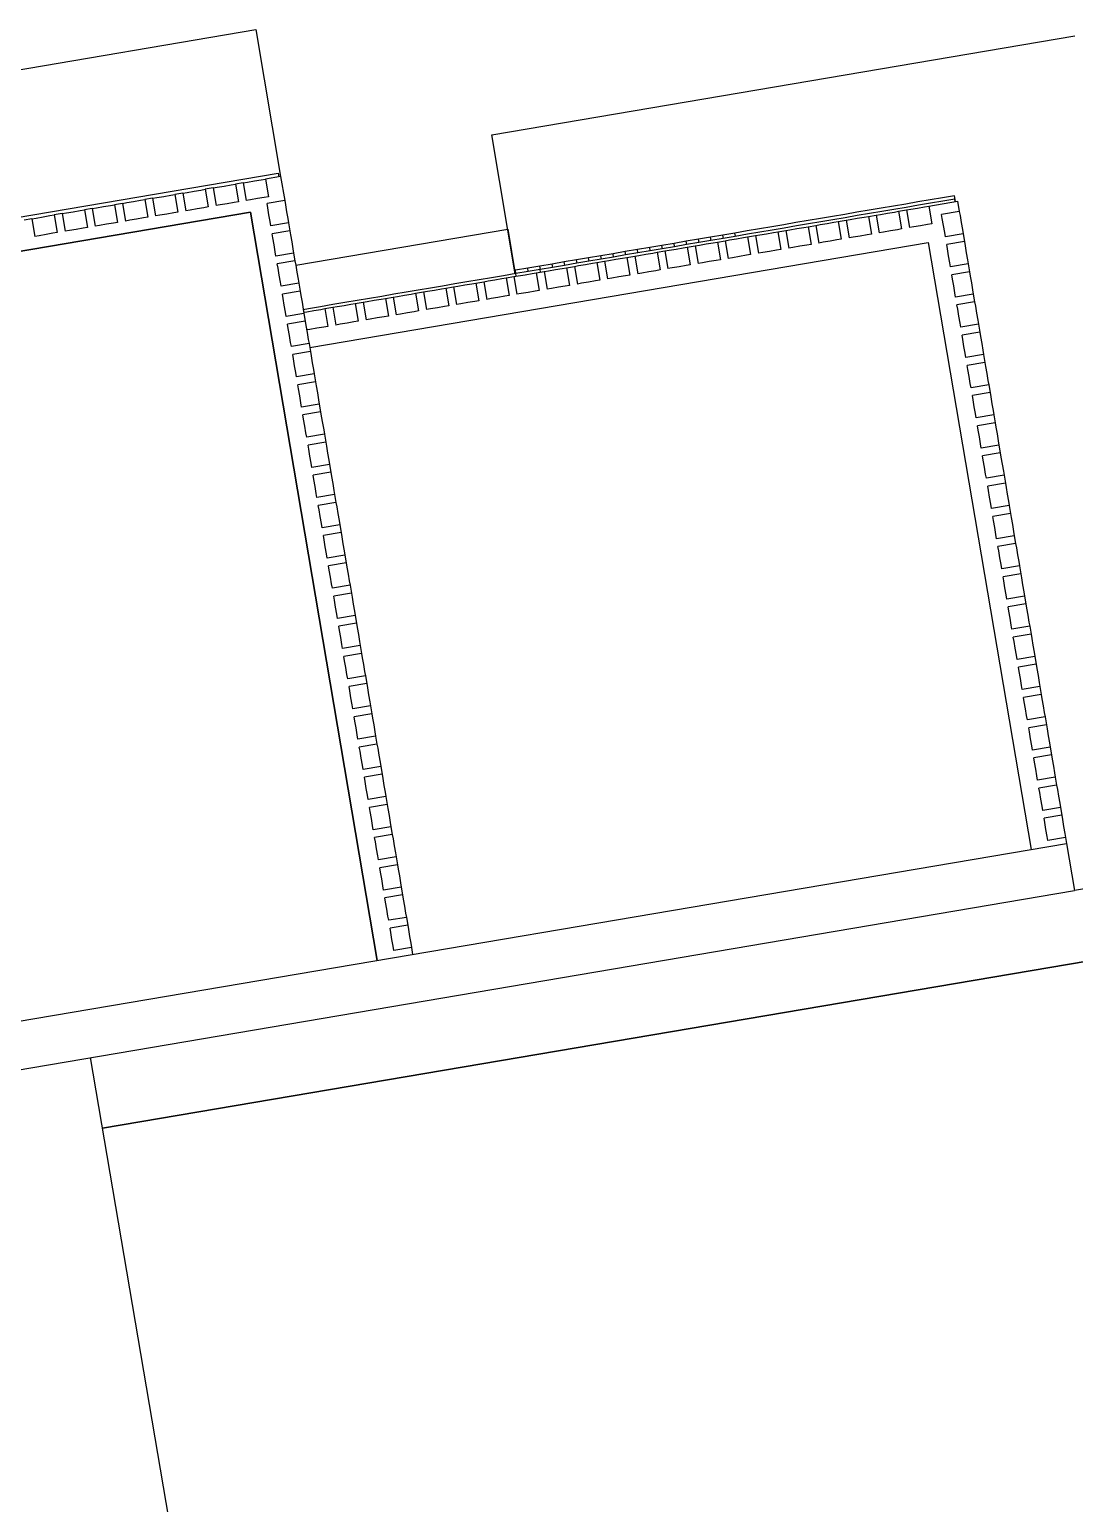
# Model space of a CAD drawing. Header units: inches. Extents: x -6210 to 141093, y -2740 to 21225.
# Drawn here: x 99693.4 to 99955.8, y 8524.1 to 8894.1 of the extents above; entities that cross this region are included whole.
import ezdxf

# ---------------------------------------------------------------- set-up
doc = ezdxf.new("R2010")
doc.units = ezdxf.units.IN
doc.header["$LTSCALE"] = 100
doc.header["$MEASUREMENT"] = 0
doc.layers.add('car area', color=53, linetype='Continuous')

msp = doc.modelspace()

# ---------------------------------------------------------------- linework, layer by layer
at = {"layer": 'car area'}
for p, q in [((99664.43192, 8879.58041), (99750.20565, 8894.13604)), ((99750.20565, 8894.13604), (99756.46836, 8857.23101)), ((99809.46754, 8867.67799), (99955.87443, 8892.52295)), ((99815.38035, 8832.83485), (99809.46754, 8867.67799)), ((99590.73774, 8830.05468), (99755.86426, 8858.07632)), ((99755.86426, 8858.07632), (99756.0206, 8857.15503)), ((99739.49231, 8854.35021), (99737.5205, 8854.0156)), ((99739.49231, 8854.35021), (99740.55838, 8854.53112)), ((99739.49231, 8854.35021), (99740.24519, 8849.91364)), ((99740.55838, 8854.53112), (99742.29598, 8854.82598)), ((99742.29598, 8854.82598), (99744.03358, 8855.12085)), ((99744.03358, 8855.12085), (99745.09964, 8855.30176)), ((99747.07145, 8855.63637), (99745.09964, 8855.30176)), ((99745.09964, 8855.30176), (99745.85252, 8850.86519)), ((99747.07145, 8855.63637), (99748.13752, 8855.81728)), ((99747.07145, 8855.63637), (99747.82433, 8851.1998)), ((99748.13752, 8855.81728), (99749.87512, 8856.11215)), ((99749.87512, 8856.11215), (99751.61272, 8856.40702)), ((99751.61272, 8856.40702), (99752.67879, 8856.58793)), ((99756.46836, 8857.23101), (99752.67879, 8856.58793)), ((99752.67879, 8856.58793), (99753.43167, 8852.15135)), ((99756.46836, 8857.23101), (99757.49175, 8851.20035)), ((99716.75487, 8850.49171), (99717.82094, 8850.67262)), ((99717.82094, 8850.67262), (99719.55854, 8850.96749)), ((99719.55854, 8850.96749), (99721.29614, 8851.26235)), ((99721.29614, 8851.26235), (99722.36221, 8851.44326)), ((99724.33402, 8851.77788), (99722.36221, 8851.44326)), ((99722.36221, 8851.44326), (99723.11509, 8847.00669)), ((99724.33402, 8851.77788), (99725.40009, 8851.95879)), ((99724.33402, 8851.77788), (99725.0869, 8847.3413)), ((99725.40009, 8851.95879), (99727.13769, 8852.25365)), ((99727.13769, 8852.25365), (99728.87529, 8852.54852)), ((99728.87529, 8852.54852), (99729.94135, 8852.72943)), ((99731.91316, 8853.06404), (99729.94135, 8852.72943)), ((99729.94135, 8852.72943), (99730.69423, 8848.29286)), ((99731.91316, 8853.06404), (99732.97923, 8853.24495)), ((99731.91316, 8853.06404), (99732.66604, 8848.62747)), ((99732.97923, 8853.24495), (99734.71683, 8853.53982)), ((99734.71683, 8853.53982), (99736.45443, 8853.83469)), ((99736.45443, 8853.83469), (99737.5205, 8854.0156)), ((99737.5205, 8854.0156), (99738.27338, 8849.57902)), ((99744.78645, 8850.68428), (99743.04885, 8850.38941)), ((99745.85252, 8850.86519), (99744.78645, 8850.68428)), ((99748.8904, 8851.38071), (99747.82433, 8851.1998)), ((99750.628, 8851.67558), (99748.8904, 8851.38071)), ((99752.3656, 8851.97045), (99750.628, 8851.67558)), ((99753.43167, 8852.15135), (99752.3656, 8851.97045)), ((99757.49175, 8851.20035), (99753.05518, 8850.44748)), ((99757.49175, 8851.20035), (99757.67266, 8850.13429)), ((99916.46364, 8850.84364), (99913.37689, 8850.31982)), ((99919.50143, 8851.35914), (99916.46364, 8850.84364)), ((99919.60504, 8850.52158), (99916.56724, 8850.00607)), ((99919.17887, 8849.78111), (99926.40487, 8851.00735)), ((99922.58818, 8851.88296), (99919.50143, 8851.35914)), ((99922.69178, 8851.04539), (99919.60504, 8850.52158)), ((99925.62597, 8852.39847), (99922.58818, 8851.88296)), ((99925.72958, 8851.5609), (99922.69178, 8851.04539)), ((99925.87724, 8850.91781), (99925.62597, 8852.39847)), ((99925.83979, 8850.91146), (99925.72958, 8851.5609)), ((99926.40487, 8851.00735), (99926.83519, 8848.47155)), ((99592.10239, 8821.66289), (99748.86128, 8848.26456)), ((99748.86128, 8848.26456), (99596.04601, 8822.33211)), ((99694.01744, 8846.63321), (99695.08351, 8846.81412)), ((99695.08351, 8846.81412), (99696.82111, 8847.10899)), ((99696.82111, 8847.10899), (99698.55871, 8847.40386)), ((99698.55871, 8847.40386), (99699.62478, 8847.58477)), ((99701.59659, 8847.91938), (99699.62478, 8847.58477)), ((99699.62478, 8847.58477), (99700.37765, 8843.14819)), ((99701.59659, 8847.91938), (99702.66265, 8848.10029)), ((99701.59659, 8847.91938), (99702.34946, 8843.48281)), ((99702.66265, 8848.10029), (99704.40025, 8848.39516)), ((99704.40025, 8848.39516), (99706.13785, 8848.69002)), ((99706.13785, 8848.69002), (99707.20392, 8848.87093)), ((99709.17573, 8849.20554), (99707.20392, 8848.87093)), ((99707.20392, 8848.87093), (99707.9568, 8844.43436)), ((99709.17573, 8849.20554), (99710.2418, 8849.38645)), ((99709.17573, 8849.20554), (99709.92861, 8844.76897)), ((99710.2418, 8849.38645), (99711.9794, 8849.68132)), ((99711.9794, 8849.68132), (99713.717, 8849.97619)), ((99713.717, 8849.97619), (99714.78306, 8850.1571)), ((99716.75487, 8850.49171), (99714.78306, 8850.1571)), ((99714.78306, 8850.1571), (99715.53594, 8845.72053)), ((99716.75487, 8850.49171), (99717.50775, 8846.05514)), ((99722.04902, 8846.82578), (99720.31142, 8846.53091)), ((99723.11509, 8847.00669), (99722.04902, 8846.82578)), ((99726.15296, 8847.52221), (99725.0869, 8847.3413)), ((99727.89056, 8847.81708), (99726.15296, 8847.52221)), ((99729.62816, 8848.11195), (99727.89056, 8847.81708)), ((99730.69423, 8848.29286), (99729.62816, 8848.11195)), ((99733.73211, 8848.80838), (99732.66604, 8848.62747)), ((99735.46971, 8849.10325), (99733.73211, 8848.80838)), ((99737.20731, 8849.39811), (99735.46971, 8849.10325)), ((99738.27338, 8849.57902), (99737.20731, 8849.39811)), ((99741.31125, 8850.09454), (99740.24519, 8849.91364)), ((99743.04885, 8850.38941), (99741.31125, 8850.09454)), ((99780.7331, 8660.44966), (99748.86128, 8848.26456)), ((99748.86128, 8848.26456), (99780.7331, 8660.44966)), ((99753.23609, 8849.38141), (99753.05518, 8850.44748)), ((99753.53096, 8847.64381), (99753.23609, 8849.38141)), ((99753.82582, 8845.90621), (99753.53096, 8847.64381)), ((99757.67266, 8850.13429), (99757.96753, 8848.39669)), ((99757.96753, 8848.39669), (99758.2624, 8846.65909)), ((99895.00327, 8847.20185), (99891.96547, 8846.68635)), ((99898.09001, 8847.72567), (99895.00327, 8847.20185)), ((99898.19362, 8846.8881), (99895.10688, 8846.36429)), ((99901.12781, 8848.24118), (99898.09001, 8847.72567)), ((99901.23142, 8847.40361), (99898.19362, 8846.8881)), ((99904.21455, 8848.76499), (99901.12781, 8848.24118)), ((99901.21692, 8846.733), (99902.95452, 8847.02787)), ((99904.31816, 8847.92742), (99901.23142, 8847.40361)), ((99902.95452, 8847.02787), (99904.02058, 8847.20878)), ((99904.02058, 8847.20878), (99905.99239, 8847.54339)), ((99904.02058, 8847.20878), (99904.77346, 8842.77221)), ((99907.25235, 8849.2805), (99904.21455, 8848.76499)), ((99907.35596, 8848.44293), (99904.31816, 8847.92742)), ((99905.99239, 8847.54339), (99907.05846, 8847.7243)), ((99905.99239, 8847.54339), (99906.74527, 8843.10682)), ((99907.05846, 8847.7243), (99908.79606, 8848.01917)), ((99910.33909, 8849.80431), (99907.25235, 8849.2805)), ((99910.4427, 8848.96675), (99907.35596, 8848.44293)), ((99908.79606, 8848.01917), (99910.53366, 8848.31404)), ((99913.37689, 8850.31982), (99910.33909, 8849.80431)), ((99913.4805, 8849.48225), (99910.4427, 8848.96675)), ((99910.53366, 8848.31404), (99911.59973, 8848.49495)), ((99911.59973, 8848.49495), (99913.57154, 8848.82956)), ((99911.59973, 8848.49495), (99912.3526, 8844.05837)), ((99916.56724, 8850.00607), (99913.4805, 8849.48225)), ((99913.57154, 8848.82956), (99914.6376, 8849.01047)), ((99913.57154, 8848.82956), (99914.32441, 8844.39299)), ((99914.6376, 8849.01047), (99916.3752, 8849.30533)), ((99916.3752, 8849.30533), (99918.1128, 8849.6002)), ((99918.1128, 8849.6002), (99919.17887, 8849.78111)), ((99919.17887, 8849.78111), (99919.93175, 8845.34454)), ((99926.83519, 8848.47155), (99922.39862, 8847.71867)), ((99922.57953, 8846.6526), (99922.39862, 8847.71867)), ((99926.83519, 8848.47155), (99927.0161, 8847.40548)), ((99927.0161, 8847.40548), (99927.31097, 8845.66788)), ((99694.01744, 8846.63321), (99692.04563, 8846.2986)), ((99694.01744, 8846.63321), (99694.77032, 8842.19664)), ((99700.37765, 8843.14819), (99699.31159, 8842.96728)), ((99703.41553, 8843.66372), (99702.34946, 8843.48281)), ((99705.15313, 8843.95858), (99703.41553, 8843.66372)), ((99706.89073, 8844.25345), (99705.15313, 8843.95858)), ((99707.9568, 8844.43436), (99706.89073, 8844.25345)), ((99710.99468, 8844.94988), (99709.92861, 8844.76897)), ((99712.73228, 8845.24475), (99710.99468, 8844.94988)), ((99714.46988, 8845.53962), (99712.73228, 8845.24475)), ((99715.53594, 8845.72053), (99714.46988, 8845.53962)), ((99718.57382, 8846.23605), (99717.50775, 8846.05514)), ((99720.31142, 8846.53091), (99718.57382, 8846.23605)), ((99754.00673, 8844.84014), (99753.82582, 8845.90621)), ((99758.44331, 8845.59302), (99754.00673, 8844.84014)), ((99758.77792, 8843.62121), (99754.34135, 8842.86833)), ((99758.2624, 8846.65909), (99758.44331, 8845.59302)), ((99758.44331, 8845.59302), (99758.77792, 8843.62121)), ((99758.77792, 8843.62121), (99758.95883, 8842.55514)), ((99760.24402, 8834.98174), (99813.48289, 8844.01627)), ((99813.48289, 8844.01627), (99815.38035, 8832.83485)), ((99873.61316, 8843.572), (99870.52642, 8843.04818)), ((99876.65096, 8844.0875), (99873.61316, 8843.572)), ((99876.73325, 8843.24632), (99873.69546, 8842.73081)), ((99879.7377, 8844.61132), (99876.65096, 8844.0875)), ((99879.82, 8843.77013), (99876.73325, 8843.24632)), ((99878.47948, 8842.87451), (99880.21708, 8843.16937)), ((99882.75419, 8845.12321), (99879.7377, 8844.61132)), ((99882.85779, 8844.28564), (99879.82, 8843.77013)), ((99880.21708, 8843.16937), (99881.28315, 8843.35028)), ((99881.28315, 8843.35028), (99883.25496, 8843.6849)), ((99881.28315, 8843.35028), (99882.03603, 8838.91371)), ((99885.84093, 8845.64702), (99882.75419, 8845.12321)), ((99885.94454, 8844.80946), (99882.85779, 8844.28564)), ((99883.25496, 8843.6849), (99884.32103, 8843.8658)), ((99883.25496, 8843.6849), (99884.00784, 8839.24832)), ((99884.32103, 8843.8658), (99886.05863, 8844.16067)), ((99888.87873, 8846.16253), (99885.84093, 8845.64702)), ((99888.98234, 8845.32496), (99885.94454, 8844.80946)), ((99886.05863, 8844.16067), (99887.79623, 8844.45554)), ((99887.79623, 8844.45554), (99888.86229, 8844.63645)), ((99888.86229, 8844.63645), (99890.8341, 8844.97106)), ((99888.86229, 8844.63645), (99889.61517, 8840.19988)), ((99891.96547, 8846.68635), (99888.87873, 8846.16253)), ((99892.06908, 8845.84878), (99888.98234, 8845.32496)), ((99890.8341, 8844.97106), (99891.90017, 8845.15197)), ((99890.8341, 8844.97106), (99891.58698, 8840.53449)), ((99891.90017, 8845.15197), (99893.63777, 8845.44684)), ((99895.10688, 8846.36429), (99892.06908, 8845.84878)), ((99893.63777, 8845.44684), (99895.37537, 8845.7417)), ((99895.37537, 8845.7417), (99896.44144, 8845.92261)), ((99896.44144, 8845.92261), (99898.41325, 8846.25723)), ((99896.44144, 8845.92261), (99897.19432, 8841.48604)), ((99898.41325, 8846.25723), (99899.47932, 8846.43814)), ((99898.41325, 8846.25723), (99899.16613, 8841.82065)), ((99899.47932, 8846.43814), (99901.21692, 8846.733)), ((99907.81134, 8843.28773), (99906.74527, 8843.10682)), ((99909.54894, 8843.5826), (99907.81134, 8843.28773)), ((99911.28654, 8843.87746), (99909.54894, 8843.5826)), ((99912.3526, 8844.05837), (99911.28654, 8843.87746)), ((99915.39048, 8844.5739), (99914.32441, 8844.39299)), ((99917.12808, 8844.86876), (99915.39048, 8844.5739)), ((99918.86568, 8845.16363), (99917.12808, 8844.86876)), ((99919.93175, 8845.34454), (99918.86568, 8845.16363)), ((99922.8744, 8844.915), (99922.57953, 8846.6526)), ((99923.16927, 8843.1774), (99922.8744, 8844.915)), ((99923.35018, 8842.11134), (99923.16927, 8843.1774)), ((99927.31097, 8845.66788), (99927.60584, 8843.93028)), ((99927.60584, 8843.93028), (99927.78675, 8842.86421)), ((99695.83639, 8842.37755), (99694.77032, 8842.19664)), ((99697.57399, 8842.67242), (99695.83639, 8842.37755)), ((99699.31159, 8842.96728), (99697.57399, 8842.67242)), ((99754.52226, 8841.80226), (99754.34135, 8842.86833)), ((99754.81712, 8840.06466), (99754.52226, 8841.80226)), ((99755.11199, 8838.32706), (99754.81712, 8840.06466)), ((99758.95883, 8842.55514), (99759.2537, 8840.81754)), ((99759.2537, 8840.81754), (99759.54856, 8839.07994)), ((99763.75117, 8814.31473), (99919.01697, 8840.66303)), ((99849.115, 8839.41471), (99846.02825, 8838.89089)), ((99852.15279, 8839.93021), (99849.115, 8839.41471)), ((99849.25605, 8838.58349), (99849.115, 8839.41471)), ((99855.23954, 8840.45403), (99852.15279, 8839.93021)), ((99852.29385, 8839.099), (99852.15279, 8839.93021)), ((99852.29385, 8839.099), (99852.15279, 8839.93021)), ((99855.32183, 8839.61284), (99852.23509, 8839.08903)), ((99858.27733, 8840.96954), (99855.23954, 8840.45403)), ((99855.38059, 8839.62282), (99855.23954, 8840.45403)), ((99858.35963, 8840.12835), (99855.32183, 8839.61284)), ((99857.47965, 8839.31088), (99858.54571, 8839.49179)), ((99861.36408, 8841.49335), (99858.27733, 8840.96954)), ((99858.41839, 8840.13832), (99858.27733, 8840.96954)), ((99858.41839, 8840.13832), (99858.27733, 8840.96954)), ((99861.44637, 8840.65217), (99858.35963, 8840.12835)), ((99858.54571, 8839.49179), (99860.51752, 8839.8264)), ((99858.54571, 8839.49179), (99859.29859, 8835.05521)), ((99860.51752, 8839.8264), (99861.58359, 8840.00731)), ((99860.51752, 8839.8264), (99861.2704, 8835.38983)), ((99864.40187, 8842.00886), (99861.36408, 8841.49335)), ((99861.50513, 8840.66214), (99861.36408, 8841.49335)), ((99864.48417, 8841.16767), (99861.44637, 8840.65217)), ((99861.58359, 8840.00731), (99863.32119, 8840.30217)), ((99863.32119, 8840.30217), (99865.05879, 8840.59704)), ((99867.48862, 8842.53267), (99864.40187, 8842.00886)), ((99864.54293, 8841.17765), (99864.40187, 8842.00886)), ((99864.54293, 8841.17765), (99864.40187, 8842.00886)), ((99867.57092, 8841.69149), (99864.48417, 8841.16767)), ((99865.05879, 8840.59704), (99866.12486, 8840.77795)), ((99866.12486, 8840.77795), (99868.09667, 8841.11256)), ((99866.12486, 8840.77795), (99866.87774, 8836.34138)), ((99870.52642, 8843.04818), (99867.48862, 8842.53267)), ((99867.62967, 8841.70146), (99867.48862, 8842.53267)), ((99870.60871, 8842.207), (99867.57092, 8841.69149)), ((99868.09667, 8841.11256), (99869.16274, 8841.29347)), ((99868.09667, 8841.11256), (99868.84955, 8836.67599)), ((99869.16274, 8841.29347), (99870.90034, 8841.58834)), ((99870.66747, 8842.21697), (99870.52642, 8843.04818)), ((99870.66747, 8842.21697), (99870.52642, 8843.04818)), ((99873.69546, 8842.73081), (99870.60871, 8842.207)), ((99870.90034, 8841.58834), (99872.63794, 8841.88321)), ((99872.63794, 8841.88321), (99873.704, 8842.06412)), ((99873.704, 8842.06412), (99875.67581, 8842.39873)), ((99873.704, 8842.06412), (99874.45688, 8837.62754)), ((99875.67581, 8842.39873), (99876.74188, 8842.57964)), ((99875.67581, 8842.39873), (99876.42869, 8837.96216)), ((99876.74188, 8842.57964), (99878.47948, 8842.87451)), ((99885.0739, 8839.42923), (99884.00784, 8839.24832)), ((99886.8115, 8839.7241), (99885.0739, 8839.42923)), ((99888.5491, 8840.01897), (99886.8115, 8839.7241)), ((99889.61517, 8840.19988), (99888.5491, 8840.01897)), ((99892.65305, 8840.7154), (99891.58698, 8840.53449)), ((99894.39065, 8841.01027), (99892.65305, 8840.7154)), ((99896.12825, 8841.30513), (99894.39065, 8841.01027)), ((99897.19432, 8841.48604), (99896.12825, 8841.30513)), ((99900.23219, 8842.00156), (99899.16613, 8841.82065)), ((99901.96979, 8842.29643), (99900.23219, 8842.00156)), ((99903.70739, 8842.5913), (99901.96979, 8842.29643)), ((99904.77346, 8842.77221), (99903.70739, 8842.5913)), ((99919.01697, 8840.66303), (99944.87204, 8688.30371)), ((99927.78675, 8842.86421), (99923.35018, 8842.11134)), ((99928.12136, 8840.8924), (99923.68479, 8840.13953)), ((99923.8657, 8839.07346), (99923.68479, 8840.13953)), ((99927.78675, 8842.86421), (99928.12136, 8840.8924)), ((99928.12136, 8840.8924), (99928.30227, 8839.82634)), ((99928.30227, 8839.82634), (99928.59714, 8838.08874)), ((99755.2929, 8837.261), (99755.11199, 8838.32706)), ((99759.72947, 8838.01387), (99755.2929, 8837.261)), ((99760.06408, 8836.04206), (99755.62751, 8835.28919)), ((99759.54856, 8839.07994), (99759.72947, 8838.01387)), ((99759.72947, 8838.01387), (99760.06408, 8836.04206)), ((99760.06408, 8836.04206), (99760.24499, 8834.976)), ((99827.65463, 8835.77292), (99824.61683, 8835.25742)), ((99830.74137, 8836.29674), (99827.65463, 8835.77292)), ((99827.79568, 8834.94171), (99827.65463, 8835.77292)), ((99827.79568, 8834.94171), (99827.65463, 8835.77292)), ((99833.77917, 8836.81225), (99830.74137, 8836.29674)), ((99830.88243, 8835.46553), (99830.74137, 8836.29674)), ((99833.86147, 8835.97106), (99830.82367, 8835.45555)), ((99836.86591, 8837.33606), (99833.77917, 8836.81225)), ((99833.92023, 8835.98103), (99833.77917, 8836.81225)), ((99833.92023, 8835.98103), (99833.77917, 8836.81225)), ((99836.94821, 8836.49488), (99833.86147, 8835.97106)), ((99835.80828, 8835.63329), (99837.78009, 8835.9679)), ((99839.90371, 8837.85157), (99836.86591, 8837.33606)), ((99837.00697, 8836.50485), (99836.86591, 8837.33606)), ((99839.98601, 8837.01039), (99836.94821, 8836.49488)), ((99837.78009, 8835.9679), (99838.84616, 8836.14881)), ((99837.78009, 8835.9679), (99838.53297, 8831.53133)), ((99838.84616, 8836.14881), (99840.58376, 8836.44368)), ((99842.99046, 8838.37538), (99839.90371, 8837.85157)), ((99840.04477, 8837.02036), (99839.90371, 8837.85157)), ((99840.04477, 8837.02036), (99839.90371, 8837.85157)), ((99843.07275, 8837.5342), (99839.98601, 8837.01039)), ((99840.58376, 8836.44368), (99842.32136, 8836.73854)), ((99842.32136, 8836.73854), (99843.38743, 8836.91945)), ((99846.02825, 8838.89089), (99842.99046, 8838.37538)), ((99843.13151, 8837.54417), (99842.99046, 8838.37538)), ((99846.11055, 8838.04971), (99843.07275, 8837.5342)), ((99843.38743, 8836.91945), (99845.35924, 8837.25407)), ((99843.38743, 8836.91945), (99844.1403, 8832.48288)), ((99845.35924, 8837.25407), (99846.4253, 8837.43498)), ((99845.35924, 8837.25407), (99846.11211, 8832.81749)), ((99846.16931, 8838.05968), (99846.02825, 8838.89089)), ((99846.16931, 8838.05968), (99846.02825, 8838.89089)), ((99849.19729, 8838.57352), (99846.11055, 8838.04971)), ((99846.4253, 8837.43498), (99848.1629, 8837.72984)), ((99848.1629, 8837.72984), (99849.9005, 8838.02471)), ((99852.23509, 8839.08903), (99849.19729, 8838.57352)), ((99849.9005, 8838.02471), (99850.96657, 8838.20562)), ((99850.96657, 8838.20562), (99852.93838, 8838.54023)), ((99850.96657, 8838.20562), (99851.71945, 8833.76905)), ((99852.93838, 8838.54023), (99854.00445, 8838.72114)), ((99852.93838, 8838.54023), (99853.69126, 8834.10366)), ((99854.00445, 8838.72114), (99855.74205, 8839.01601)), ((99855.74205, 8839.01601), (99857.47965, 8839.31088)), ((99864.07407, 8835.8656), (99862.33647, 8835.57073)), ((99865.81167, 8836.16047), (99864.07407, 8835.8656)), ((99866.87774, 8836.34138), (99865.81167, 8836.16047)), ((99869.91561, 8836.8569), (99868.84955, 8836.67599)), ((99871.65321, 8837.15177), (99869.91561, 8836.8569)), ((99873.39081, 8837.44664), (99871.65321, 8837.15177)), ((99874.45688, 8837.62754), (99873.39081, 8837.44664)), ((99877.49476, 8838.14307), (99876.42869, 8837.96216)), ((99879.23236, 8838.43793), (99877.49476, 8838.14307)), ((99880.96996, 8838.7328), (99879.23236, 8838.43793)), ((99882.03603, 8838.91371), (99880.96996, 8838.7328)), ((99924.16056, 8837.33586), (99923.8657, 8839.07346)), ((99924.45543, 8835.59826), (99924.16056, 8837.33586)), ((99928.59714, 8838.08874), (99928.892, 8836.35114)), ((99928.892, 8836.35114), (99929.07291, 8835.28507)), ((99755.80842, 8834.22312), (99755.62751, 8835.28919)), ((99756.10329, 8832.48552), (99755.80842, 8834.22312)), ((99756.39816, 8830.74792), (99756.10329, 8832.48552)), ((99760.24499, 8834.976), (99760.53986, 8833.2384)), ((99760.53986, 8833.2384), (99760.83473, 8831.5008)), ((99812.45005, 8832.33759), (99809.3633, 8831.81377)), ((99815.48784, 8832.8531), (99812.45005, 8832.33759)), ((99813.07085, 8831.77479), (99815.04266, 8832.1094)), ((99815.04266, 8832.1094), (99816.10872, 8832.29031)), ((99815.04266, 8832.1094), (99815.79553, 8827.67283)), ((99818.49229, 8834.21809), (99815.40555, 8833.69428)), ((99815.5466, 8832.86307), (99815.40555, 8833.69428)), ((99818.57459, 8833.37691), (99815.48784, 8832.8531)), ((99815.59805, 8832.20365), (99815.48784, 8832.8531)), ((99816.10872, 8832.29031), (99817.84632, 8832.58518)), ((99817.84632, 8832.58518), (99819.58392, 8832.88005)), ((99821.53009, 8834.7336), (99818.49229, 8834.21809)), ((99818.63335, 8833.38688), (99818.49229, 8834.21809)), ((99821.61239, 8833.89242), (99818.57459, 8833.37691)), ((99819.58392, 8832.88005), (99820.64999, 8833.06096)), ((99820.64999, 8833.06096), (99822.6218, 8833.39557)), ((99820.64999, 8833.06096), (99821.40287, 8828.62438)), ((99824.61683, 8835.25742), (99821.53009, 8834.7336)), ((99821.67114, 8833.90239), (99821.53009, 8834.7336)), ((99821.67114, 8833.90239), (99821.53009, 8834.7336)), ((99824.69913, 8834.41623), (99821.61239, 8833.89242)), ((99821.72259, 8833.24298), (99821.61239, 8833.89242)), ((99822.6218, 8833.39557), (99823.68787, 8833.57648)), ((99822.6218, 8833.39557), (99823.37468, 8828.959)), ((99823.68787, 8833.57648), (99825.42547, 8833.87135)), ((99824.75789, 8834.4262), (99824.61683, 8835.25742)), ((99827.73693, 8834.93174), (99824.69913, 8834.41623)), ((99825.42547, 8833.87135), (99827.16307, 8834.16621)), ((99827.16307, 8834.16621), (99828.22914, 8834.34712)), ((99830.82367, 8835.45555), (99827.73693, 8834.93174)), ((99828.22914, 8834.34712), (99830.20095, 8834.68173)), ((99828.22914, 8834.34712), (99828.98201, 8829.91055)), ((99830.20095, 8834.68173), (99831.26701, 8834.86264)), ((99830.20095, 8834.68173), (99830.95382, 8830.24516)), ((99831.26701, 8834.86264), (99833.00461, 8835.15751)), ((99833.00461, 8835.15751), (99834.74221, 8835.45238)), ((99834.74221, 8835.45238), (99835.80828, 8835.63329)), ((99835.80828, 8835.63329), (99836.56116, 8831.19672)), ((99841.33664, 8832.0071), (99839.59904, 8831.71224)), ((99843.07424, 8832.30197), (99841.33664, 8832.0071)), ((99844.1403, 8832.48288), (99843.07424, 8832.30197)), ((99847.17818, 8832.9984), (99846.11211, 8832.81749)), ((99848.91578, 8833.29327), (99847.17818, 8832.9984)), ((99850.65338, 8833.58814), (99848.91578, 8833.29327)), ((99851.71945, 8833.76905), (99850.65338, 8833.58814)), ((99854.75733, 8834.28457), (99853.69126, 8834.10366)), ((99856.49492, 8834.57944), (99854.75733, 8834.28457)), ((99858.23252, 8834.8743), (99856.49492, 8834.57944)), ((99859.29859, 8835.05521), (99858.23252, 8834.8743)), ((99862.33647, 8835.57073), (99861.2704, 8835.38983)), ((99924.63634, 8834.53219), (99924.45543, 8835.59826)), ((99929.07291, 8835.28507), (99924.63634, 8834.53219)), ((99929.40753, 8833.31326), (99924.97095, 8832.56038)), ((99925.15186, 8831.49431), (99924.97095, 8832.56038)), ((99929.07291, 8835.28507), (99929.40753, 8833.31326)), ((99929.40753, 8833.31326), (99929.58844, 8832.24719)), ((99929.58844, 8832.24719), (99929.8833, 8830.50959)), ((99756.57907, 8829.68185), (99756.39816, 8830.74792)), ((99761.01564, 8830.43473), (99756.57907, 8829.68185)), ((99761.35025, 8828.46292), (99756.91368, 8827.71004)), ((99760.83473, 8831.5008), (99761.01564, 8830.43473)), ((99761.01564, 8830.43473), (99761.35025, 8828.46292)), ((99761.35025, 8828.46292), (99761.53116, 8827.39685)), ((99790.98968, 8828.69581), (99787.95188, 8828.1803)), ((99794.07642, 8829.21962), (99790.98968, 8828.69581)), ((99792.30522, 8828.25091), (99793.37129, 8828.43182)), ((99793.37129, 8828.43182), (99795.10889, 8828.72668)), ((99797.11422, 8829.73513), (99794.07642, 8829.21962)), ((99795.10889, 8828.72668), (99796.84649, 8829.02155)), ((99796.84649, 8829.02155), (99797.91256, 8829.20246)), ((99800.20097, 8830.25894), (99797.11422, 8829.73513)), ((99797.91256, 8829.20246), (99799.88437, 8829.53707)), ((99797.91256, 8829.20246), (99798.66543, 8824.76589)), ((99799.88437, 8829.53707), (99800.95043, 8829.71798)), ((99799.88437, 8829.53707), (99800.63724, 8825.1005)), ((99803.23876, 8830.77445), (99800.20097, 8830.25894)), ((99800.95043, 8829.71798), (99802.68803, 8830.01285)), ((99802.68803, 8830.01285), (99804.42563, 8830.30772)), ((99806.32551, 8831.29827), (99803.23876, 8830.77445)), ((99804.42563, 8830.30772), (99805.4917, 8830.48863)), ((99805.4917, 8830.48863), (99807.46351, 8830.82324)), ((99805.4917, 8830.48863), (99806.24458, 8826.05205)), ((99809.3633, 8831.81377), (99806.32551, 8831.29827)), ((99807.46351, 8830.82324), (99808.52958, 8831.00415)), ((99807.46351, 8830.82324), (99808.21639, 8826.38667)), ((99808.52958, 8831.00415), (99810.26718, 8831.29901)), ((99810.26718, 8831.29901), (99812.00478, 8831.59388)), ((99812.00478, 8831.59388), (99813.07085, 8831.77479)), ((99813.07085, 8831.77479), (99813.82372, 8827.33822)), ((99820.3368, 8828.44347), (99818.5992, 8828.14861)), ((99821.40287, 8828.62438), (99820.3368, 8828.44347)), ((99824.44075, 8829.13991), (99823.37468, 8828.959)), ((99826.17835, 8829.43477), (99824.44075, 8829.13991)), ((99827.91595, 8829.72964), (99826.17835, 8829.43477)), ((99828.98201, 8829.91055), (99827.91595, 8829.72964)), ((99832.01989, 8830.42607), (99830.95382, 8830.24516)), ((99833.75749, 8830.72094), (99832.01989, 8830.42607)), ((99835.49509, 8831.01581), (99833.75749, 8830.72094)), ((99836.56116, 8831.19672), (99835.49509, 8831.01581)), ((99839.59904, 8831.71224), (99838.53297, 8831.53133)), ((99925.44673, 8829.75671), (99925.15186, 8831.49431)), ((99925.7416, 8828.01911), (99925.44673, 8829.75671)), ((99929.8833, 8830.50959), (99930.17817, 8828.77199)), ((99930.17817, 8828.77199), (99930.35908, 8827.70592)), ((99757.09459, 8826.64397), (99756.91368, 8827.71004)), ((99757.38945, 8824.90637), (99757.09459, 8826.64397)), ((99757.68432, 8823.16877), (99757.38945, 8824.90637)), ((99761.53116, 8827.39685), (99761.82603, 8825.65925)), ((99761.82603, 8825.65925), (99762.12089, 8823.92165)), ((99769.57826, 8825.06233), (99766.49152, 8824.53852)), ((99772.61606, 8825.57784), (99769.57826, 8825.06233)), ((99770.63386, 8824.57332), (99772.37146, 8824.86819)), ((99772.37146, 8824.86819), (99774.10906, 8825.16305)), ((99775.7028, 8826.10165), (99772.61606, 8825.57784)), ((99774.10906, 8825.16305), (99775.17512, 8825.34396)), ((99775.17512, 8825.34396), (99777.14693, 8825.67857)), ((99775.17512, 8825.34396), (99775.928, 8820.90739)), ((99778.7406, 8826.61716), (99775.7028, 8826.10165)), ((99777.14693, 8825.67857), (99778.213, 8825.85948)), ((99777.14693, 8825.67857), (99777.89981, 8821.242)), ((99778.213, 8825.85948), (99779.9506, 8826.15435)), ((99781.82734, 8827.14098), (99778.7406, 8826.61716)), ((99779.9506, 8826.15435), (99781.6882, 8826.44922)), ((99781.6882, 8826.44922), (99782.75427, 8826.63013)), ((99784.86514, 8827.65648), (99781.82734, 8827.14098)), ((99782.75427, 8826.63013), (99784.72608, 8826.96474)), ((99782.75427, 8826.63013), (99783.50715, 8822.19356)), ((99784.72608, 8826.96474), (99785.79215, 8827.14565)), ((99784.72608, 8826.96474), (99785.47896, 8822.52817)), ((99787.95188, 8828.1803), (99784.86514, 8827.65648)), ((99785.79215, 8827.14565), (99787.52975, 8827.44052)), ((99787.52975, 8827.44052), (99789.26735, 8827.73538)), ((99789.26735, 8827.73538), (99790.33341, 8827.91629)), ((99790.33341, 8827.91629), (99792.30522, 8828.25091)), ((99790.33341, 8827.91629), (99791.08629, 8823.47972)), ((99792.30522, 8828.25091), (99793.0581, 8823.81433)), ((99798.66543, 8824.76589), (99797.59937, 8824.58498)), ((99801.70331, 8825.28141), (99800.63724, 8825.1005)), ((99803.44091, 8825.57628), (99801.70331, 8825.28141)), ((99805.17851, 8825.87114), (99803.44091, 8825.57628)), ((99806.24458, 8826.05205), (99805.17851, 8825.87114)), ((99809.28246, 8826.56757), (99808.21639, 8826.38667)), ((99811.02006, 8826.86244), (99809.28246, 8826.56757)), ((99812.75766, 8827.15731), (99811.02006, 8826.86244)), ((99813.82372, 8827.33822), (99812.75766, 8827.15731)), ((99816.8616, 8827.85374), (99815.79553, 8827.67283)), ((99818.5992, 8828.14861), (99816.8616, 8827.85374)), ((99925.92251, 8826.95305), (99925.7416, 8828.01911)), ((99930.35908, 8827.70592), (99925.92251, 8826.95305)), ((99930.69369, 8825.73411), (99926.25712, 8824.98124)), ((99926.43803, 8823.91517), (99926.25712, 8824.98124)), ((99930.35908, 8827.70592), (99930.69369, 8825.73411)), ((99930.69369, 8825.73411), (99930.8746, 8824.66805)), ((99930.8746, 8824.66805), (99931.16947, 8822.93045)), ((99757.86523, 8822.10271), (99757.68432, 8823.16877)), ((99762.3018, 8822.85558), (99757.86523, 8822.10271)), ((99762.12089, 8823.92165), (99762.3018, 8822.85558)), ((99763.45372, 8824.02301), (99762.14148, 8823.80032)), ((99762.25169, 8823.15088), (99763.05471, 8823.28715)), ((99762.3018, 8822.85558), (99762.63642, 8820.88377)), ((99763.05471, 8823.28715), (99764.79231, 8823.58202)), ((99766.49152, 8824.53852), (99763.45372, 8824.02301)), ((99764.79231, 8823.58202), (99766.52991, 8823.87689)), ((99766.52991, 8823.87689), (99767.59598, 8824.0578)), ((99767.59598, 8824.0578), (99769.56779, 8824.39241)), ((99767.59598, 8824.0578), (99768.34886, 8819.62122)), ((99769.56779, 8824.39241), (99770.63386, 8824.57332)), ((99769.56779, 8824.39241), (99770.32067, 8819.95584)), ((99775.928, 8820.90739), (99774.86193, 8820.72648)), ((99778.96588, 8821.42291), (99777.89981, 8821.242)), ((99780.70348, 8821.71778), (99778.96588, 8821.42291)), ((99782.44108, 8822.01265), (99780.70348, 8821.71778)), ((99783.50715, 8822.19356), (99782.44108, 8822.01265)), ((99786.54502, 8822.70908), (99785.47896, 8822.52817)), ((99788.28262, 8823.00394), (99786.54502, 8822.70908)), ((99790.02022, 8823.29881), (99788.28262, 8823.00394)), ((99791.08629, 8823.47972), (99790.02022, 8823.29881)), ((99794.12417, 8823.99524), (99793.0581, 8823.81433)), ((99795.86177, 8824.29011), (99794.12417, 8823.99524)), ((99797.59937, 8824.58498), (99795.86177, 8824.29011)), ((99926.7329, 8822.17757), (99926.43803, 8823.91517)), ((99927.02776, 8820.43997), (99926.7329, 8822.17757)), ((99931.16947, 8822.93045), (99931.46434, 8821.19285)), ((99931.46434, 8821.19285), (99931.64525, 8820.12678)), ((99762.63642, 8820.88377), (99758.19984, 8820.1309)), ((99758.38075, 8819.06483), (99758.19984, 8820.1309)), ((99758.67562, 8817.32723), (99758.38075, 8819.06483)), ((99758.97049, 8815.58963), (99758.67562, 8817.32723)), ((99762.63642, 8820.88377), (99762.81733, 8819.81771)), ((99762.81733, 8819.81771), (99763.11219, 8818.08011)), ((99763.80759, 8818.85058), (99763.00457, 8818.71431)), ((99763.11219, 8818.08011), (99763.40706, 8816.34251)), ((99765.54519, 8819.14545), (99763.80759, 8818.85058)), ((99767.28279, 8819.44031), (99765.54519, 8819.14545)), ((99768.34886, 8819.62122), (99767.28279, 8819.44031)), ((99771.38673, 8820.13675), (99770.32067, 8819.95584)), ((99773.12433, 8820.43161), (99771.38673, 8820.13675)), ((99774.86193, 8820.72648), (99773.12433, 8820.43161)), ((99927.20867, 8819.3739), (99927.02776, 8820.43997)), ((99931.64525, 8820.12678), (99927.20867, 8819.3739)), ((99931.97986, 8818.15497), (99927.54329, 8817.40209)), ((99927.72419, 8816.33603), (99927.54329, 8817.40209)), ((99931.64525, 8820.12678), (99931.97986, 8818.15497)), ((99931.97986, 8818.15497), (99932.16077, 8817.0889)), ((99759.1514, 8814.52356), (99758.97049, 8815.58963)), ((99763.58797, 8815.27644), (99759.1514, 8814.52356)), ((99763.40706, 8816.34251), (99763.58797, 8815.27644)), ((99763.58797, 8815.27644), (99763.92258, 8813.30463)), ((99928.01906, 8814.59843), (99927.72419, 8816.33603)), ((99928.31393, 8812.86083), (99928.01906, 8814.59843)), ((99932.16077, 8817.0889), (99932.45563, 8815.3513)), ((99932.45563, 8815.3513), (99932.7505, 8813.6137)), ((99932.7505, 8813.6137), (99932.93141, 8812.54764)), ((99763.92258, 8813.30463), (99759.48601, 8812.55175)), ((99759.66692, 8811.48568), (99759.48601, 8812.55175)), ((99759.96179, 8809.74809), (99759.66692, 8811.48568)), ((99763.92258, 8813.30463), (99764.10349, 8812.23856)), ((99764.10349, 8812.23856), (99764.39836, 8810.50096)), ((99764.39836, 8810.50096), (99764.69323, 8808.76336)), ((99928.49484, 8811.79476), (99928.31393, 8812.86083)), ((99932.93141, 8812.54764), (99928.49484, 8811.79476)), ((99933.26602, 8810.57583), (99928.82945, 8809.82295)), ((99929.01036, 8808.75688), (99928.82945, 8809.82295)), ((99932.93141, 8812.54764), (99933.26602, 8810.57583)), ((99933.26602, 8810.57583), (99933.44693, 8809.50976)), ((99760.25665, 8808.01049), (99759.96179, 8809.74809)), ((99760.43756, 8806.94442), (99760.25665, 8808.01049)), ((99764.87414, 8807.6973), (99760.43756, 8806.94442)), ((99764.69323, 8808.76336), (99764.87414, 8807.6973)), ((99764.87414, 8807.6973), (99765.20875, 8805.72549)), ((99929.30523, 8807.01928), (99929.01036, 8808.75688)), ((99929.6001, 8805.28168), (99929.30523, 8807.01928)), ((99933.44693, 8809.50976), (99933.7418, 8807.77216)), ((99933.7418, 8807.77216), (99934.03667, 8806.03456)), ((99765.20875, 8805.72549), (99760.77217, 8804.97261)), ((99760.95308, 8803.90654), (99760.77217, 8804.97261)), ((99761.24795, 8802.16894), (99760.95308, 8803.90654)), ((99765.20875, 8805.72549), (99765.38966, 8804.65942)), ((99765.38966, 8804.65942), (99765.68452, 8802.92182)), ((99765.68452, 8802.92182), (99765.97939, 8801.18422)), ((99929.781, 8804.21561), (99929.6001, 8805.28168)), ((99934.21758, 8804.96849), (99929.781, 8804.21561)), ((99934.55219, 8802.99668), (99930.11562, 8802.2438)), ((99934.03667, 8806.03456), (99934.21758, 8804.96849)), ((99934.21758, 8804.96849), (99934.55219, 8802.99668)), ((99934.55219, 8802.99668), (99934.7331, 8801.93061)), ((99761.54282, 8800.43134), (99761.24795, 8802.16894)), ((99761.72373, 8799.36527), (99761.54282, 8800.43134)), ((99766.1603, 8800.11815), (99761.72373, 8799.36527)), ((99765.97939, 8801.18422), (99766.1603, 8800.11815)), ((99766.1603, 8800.11815), (99766.49491, 8798.14634)), ((99930.29653, 8801.17774), (99930.11562, 8802.2438)), ((99930.59139, 8799.44014), (99930.29653, 8801.17774)), ((99930.88626, 8797.70254), (99930.59139, 8799.44014)), ((99934.7331, 8801.93061), (99935.02797, 8800.19301)), ((99935.02797, 8800.19301), (99935.32283, 8798.45541)), ((99766.49491, 8798.14634), (99762.05834, 8797.39346)), ((99762.23925, 8796.3274), (99762.05834, 8797.39346)), ((99762.53412, 8794.5898), (99762.23925, 8796.3274)), ((99766.49491, 8798.14634), (99766.67582, 8797.08027)), ((99766.67582, 8797.08027), (99766.97069, 8795.34267)), ((99766.97069, 8795.34267), (99767.26556, 8793.60507)), ((99931.06717, 8796.63647), (99930.88626, 8797.70254)), ((99935.50374, 8797.38935), (99931.06717, 8796.63647)), ((99935.83836, 8795.41754), (99931.40178, 8794.66466)), ((99935.32283, 8798.45541), (99935.50374, 8797.38935)), ((99935.50374, 8797.38935), (99935.83836, 8795.41754)), ((99935.83836, 8795.41754), (99936.01926, 8794.35147)), ((99762.82898, 8792.8522), (99762.53412, 8794.5898)), ((99763.00989, 8791.78613), (99762.82898, 8792.8522)), ((99767.44647, 8792.53901), (99763.00989, 8791.78613)), ((99767.26556, 8793.60507), (99767.44647, 8792.53901)), ((99767.44647, 8792.53901), (99767.78108, 8790.5672)), ((99931.58269, 8793.59859), (99931.40178, 8794.66466)), ((99931.87756, 8791.86099), (99931.58269, 8793.59859)), ((99932.17243, 8790.12339), (99931.87756, 8791.86099)), ((99936.01926, 8794.35147), (99936.31413, 8792.61387)), ((99936.31413, 8792.61387), (99936.609, 8790.87627)), ((99767.78108, 8790.5672), (99763.34451, 8789.81432)), ((99763.52542, 8788.74825), (99763.34451, 8789.81432)), ((99763.82028, 8787.01065), (99763.52542, 8788.74825)), ((99767.78108, 8790.5672), (99767.96199, 8789.50113)), ((99767.96199, 8789.50113), (99768.25686, 8787.76353)), ((99768.25686, 8787.76353), (99768.55172, 8786.02593)), ((99932.35334, 8789.05732), (99932.17243, 8790.12339)), ((99936.78991, 8789.8102), (99932.35334, 8789.05732)), ((99937.12452, 8787.83839), (99932.68795, 8787.08551)), ((99936.609, 8790.87627), (99936.78991, 8789.8102)), ((99936.78991, 8789.8102), (99937.12452, 8787.83839)), ((99937.12452, 8787.83839), (99937.30543, 8786.77232)), ((99764.11515, 8785.27305), (99763.82028, 8787.01065)), ((99764.29606, 8784.20698), (99764.11515, 8785.27305)), ((99768.73263, 8784.95986), (99764.29606, 8784.20698)), ((99768.55172, 8786.02593), (99768.73263, 8784.95986)), ((99768.73263, 8784.95986), (99769.06724, 8782.98805)), ((99932.86886, 8786.01945), (99932.68795, 8787.08551)), ((99933.16373, 8784.28185), (99932.86886, 8786.01945)), ((99933.45859, 8782.54425), (99933.16373, 8784.28185)), ((99937.30543, 8786.77232), (99937.6003, 8785.03472)), ((99937.6003, 8785.03472), (99937.89516, 8783.29712)), ((99769.06724, 8782.98805), (99764.63067, 8782.23517)), ((99764.81158, 8781.16911), (99764.63067, 8782.23517)), ((99765.10645, 8779.43151), (99764.81158, 8781.16911)), ((99769.06724, 8782.98805), (99769.24815, 8781.92198)), ((99769.24815, 8781.92198), (99769.54302, 8780.18438)), ((99933.6395, 8781.47818), (99933.45859, 8782.54425)), ((99938.07607, 8782.23106), (99933.6395, 8781.47818)), ((99938.41069, 8780.25925), (99933.97411, 8779.50637)), ((99937.89516, 8783.29712), (99938.07607, 8782.23106)), ((99938.07607, 8782.23106), (99938.41069, 8780.25925)), ((99938.41069, 8780.25925), (99938.5916, 8779.19318)), ((99765.40132, 8777.69391), (99765.10645, 8779.43151)), ((99765.58223, 8776.62784), (99765.40132, 8777.69391)), ((99770.0188, 8777.38072), (99765.58223, 8776.62784)), ((99769.54302, 8780.18438), (99769.83789, 8778.44678)), ((99769.83789, 8778.44678), (99770.0188, 8777.38072)), ((99770.0188, 8777.38072), (99770.35341, 8775.40891)), ((99934.15502, 8778.4403), (99933.97411, 8779.50637)), ((99934.44989, 8776.7027), (99934.15502, 8778.4403)), ((99934.74476, 8774.9651), (99934.44989, 8776.7027)), ((99938.5916, 8779.19318), (99938.88646, 8777.45558)), ((99938.88646, 8777.45558), (99939.18133, 8775.71798)), ((99770.35341, 8775.40891), (99765.91684, 8774.65603)), ((99766.09775, 8773.58996), (99765.91684, 8774.65603)), ((99766.39261, 8771.85236), (99766.09775, 8773.58996)), ((99770.35341, 8775.40891), (99770.53432, 8774.34284)), ((99770.53432, 8774.34284), (99770.82919, 8772.60524)), ((99934.92567, 8773.89903), (99934.74476, 8774.9651)), ((99939.36224, 8774.65191), (99934.92567, 8773.89903)), ((99939.18133, 8775.71798), (99939.36224, 8774.65191)), ((99939.36224, 8774.65191), (99939.69685, 8772.6801)), ((99766.68748, 8770.11476), (99766.39261, 8771.85236)), ((99766.86839, 8769.04869), (99766.68748, 8770.11476)), ((99771.30496, 8769.80157), (99766.86839, 8769.04869)), ((99770.82919, 8772.60524), (99771.12405, 8770.86764)), ((99771.12405, 8770.86764), (99771.30496, 8769.80157)), ((99771.30496, 8769.80157), (99771.63958, 8767.82976)), ((99939.69685, 8772.6801), (99935.26028, 8771.92722)), ((99935.44119, 8770.86116), (99935.26028, 8771.92722)), ((99935.73606, 8769.12356), (99935.44119, 8770.86116)), ((99936.03092, 8767.38596), (99935.73606, 8769.12356)), ((99939.69685, 8772.6801), (99939.87776, 8771.61403)), ((99939.87776, 8771.61403), (99940.17263, 8769.87643)), ((99940.17263, 8769.87643), (99940.4675, 8768.13883)), ((99771.63958, 8767.82976), (99767.203, 8767.07688)), ((99767.38391, 8766.01082), (99767.203, 8767.07688)), ((99767.67878, 8764.27322), (99767.38391, 8766.01082)), ((99771.63958, 8767.82976), (99771.82049, 8766.76369)), ((99771.82049, 8766.76369), (99772.11535, 8765.02609)), ((99936.21183, 8766.31989), (99936.03092, 8767.38596)), ((99940.64841, 8767.07277), (99936.21183, 8766.31989)), ((99940.4675, 8768.13883), (99940.64841, 8767.07277)), ((99940.64841, 8767.07277), (99940.98302, 8765.10096)), ((99767.97365, 8762.53562), (99767.67878, 8764.27322)), ((99768.15456, 8761.46955), (99767.97365, 8762.53562)), ((99772.59113, 8762.22243), (99768.15456, 8761.46955)), ((99772.11535, 8765.02609), (99772.41022, 8763.28849)), ((99772.41022, 8763.28849), (99772.59113, 8762.22243)), ((99772.59113, 8762.22243), (99772.92574, 8760.25062)), ((99940.98302, 8765.10096), (99936.54645, 8764.34808)), ((99936.72736, 8763.28201), (99936.54645, 8764.34808)), ((99937.02222, 8761.54441), (99936.72736, 8763.28201)), ((99940.98302, 8765.10096), (99941.16393, 8764.03489)), ((99941.16393, 8764.03489), (99941.45879, 8762.29729)), ((99941.45879, 8762.29729), (99941.75366, 8760.55969)), ((99772.92574, 8760.25062), (99768.48917, 8759.49774)), ((99768.67008, 8758.43167), (99768.48917, 8759.49774)), ((99768.96495, 8756.69407), (99768.67008, 8758.43167)), ((99772.92574, 8760.25062), (99773.10665, 8759.18455)), ((99773.10665, 8759.18455), (99773.40152, 8757.44695)), ((99937.31709, 8759.80681), (99937.02222, 8761.54441)), ((99937.498, 8758.74075), (99937.31709, 8759.80681)), ((99941.93457, 8759.49362), (99937.498, 8758.74075)), ((99941.75366, 8760.55969), (99941.93457, 8759.49362)), ((99941.93457, 8759.49362), (99942.26918, 8757.52181)), ((99769.25981, 8754.95647), (99768.96495, 8756.69407)), ((99769.44072, 8753.89041), (99769.25981, 8754.95647)), ((99773.8773, 8754.64328), (99769.44072, 8753.89041)), ((99773.40152, 8757.44695), (99773.69639, 8755.70935)), ((99773.69639, 8755.70935), (99773.8773, 8754.64328)), ((99773.8773, 8754.64328), (99774.21191, 8752.67147)), ((99942.26918, 8757.52181), (99937.83261, 8756.76894)), ((99938.01352, 8755.70287), (99937.83261, 8756.76894)), ((99938.30839, 8753.96527), (99938.01352, 8755.70287)), ((99942.26918, 8757.52181), (99942.45009, 8756.45575)), ((99942.45009, 8756.45575), (99942.74496, 8754.71815)), ((99942.74496, 8754.71815), (99943.03983, 8752.98055)), ((99774.21191, 8752.67147), (99769.77534, 8751.9186)), ((99769.95624, 8750.85253), (99769.77534, 8751.9186)), ((99770.25111, 8749.11493), (99769.95624, 8750.85253)), ((99774.21191, 8752.67147), (99774.39282, 8751.60541)), ((99774.39282, 8751.60541), (99774.68768, 8749.86781)), ((99938.60326, 8752.22767), (99938.30839, 8753.96527)), ((99938.78416, 8751.1616), (99938.60326, 8752.22767)), ((99943.22074, 8751.91448), (99938.78416, 8751.1616)), ((99943.03983, 8752.98055), (99943.22074, 8751.91448)), ((99943.22074, 8751.91448), (99943.55535, 8749.94267)), ((99770.54598, 8747.37733), (99770.25111, 8749.11493)), ((99770.72689, 8746.31126), (99770.54598, 8747.37733)), ((99775.16346, 8747.06414), (99770.72689, 8746.31126)), ((99774.68768, 8749.86781), (99774.98255, 8748.13021)), ((99774.98255, 8748.13021), (99775.16346, 8747.06414)), ((99775.16346, 8747.06414), (99775.49807, 8745.09233)), ((99943.55535, 8749.94267), (99939.11878, 8749.18979)), ((99939.29969, 8748.12372), (99939.11878, 8749.18979)), ((99939.59455, 8746.38612), (99939.29969, 8748.12372)), ((99943.55535, 8749.94267), (99943.73626, 8748.8766)), ((99943.73626, 8748.8766), (99944.03113, 8747.139)), ((99944.03113, 8747.139), (99944.32599, 8745.4014)), ((99775.49807, 8745.09233), (99771.0615, 8744.33945)), ((99771.24241, 8743.27338), (99771.0615, 8744.33945)), ((99771.53728, 8741.53578), (99771.24241, 8743.27338)), ((99775.49807, 8745.09233), (99775.67898, 8744.02626)), ((99775.67898, 8744.02626), (99775.97385, 8742.28866)), ((99939.88942, 8744.64852), (99939.59455, 8746.38612)), ((99940.07033, 8743.58246), (99939.88942, 8744.64852)), ((99944.5069, 8744.33533), (99940.07033, 8743.58246)), ((99944.32599, 8745.4014), (99944.5069, 8744.33533)), ((99944.5069, 8744.33533), (99944.84152, 8742.36352)), ((99771.83214, 8739.79818), (99771.53728, 8741.53578)), ((99772.01305, 8738.73212), (99771.83214, 8739.79818)), ((99775.97385, 8742.28866), (99776.26872, 8740.55106)), ((99776.26872, 8740.55106), (99776.44963, 8739.48499)), ((99944.84152, 8742.36352), (99940.40494, 8741.61065)), ((99940.58585, 8740.54458), (99940.40494, 8741.61065)), ((99940.88072, 8738.80698), (99940.58585, 8740.54458)), ((99944.84152, 8742.36352), (99945.02242, 8741.29746)), ((99945.02242, 8741.29746), (99945.31729, 8739.55986)), ((99945.31729, 8739.55986), (99945.61216, 8737.82226)), ((99776.44963, 8739.48499), (99772.01305, 8738.73212)), ((99776.78424, 8737.51318), (99772.34767, 8736.76031)), ((99772.52858, 8735.69424), (99772.34767, 8736.76031)), ((99776.44963, 8739.48499), (99776.78424, 8737.51318)), ((99776.78424, 8737.51318), (99776.96515, 8736.44712)), ((99776.96515, 8736.44712), (99777.26002, 8734.70952)), ((99941.17559, 8737.06938), (99940.88072, 8738.80698)), ((99941.3565, 8736.00331), (99941.17559, 8737.06938)), ((99945.79307, 8736.75619), (99941.3565, 8736.00331)), ((99945.61216, 8737.82226), (99945.79307, 8736.75619)), ((99945.79307, 8736.75619), (99946.12768, 8734.78438)), ((99772.82344, 8733.95664), (99772.52858, 8735.69424)), ((99773.11831, 8732.21904), (99772.82344, 8733.95664)), ((99773.29922, 8731.15297), (99773.11831, 8732.21904)), ((99777.26002, 8734.70952), (99777.55488, 8732.97192)), ((99777.55488, 8732.97192), (99777.73579, 8731.90585)), ((99946.12768, 8734.78438), (99941.69111, 8734.0315)), ((99941.87202, 8732.96543), (99941.69111, 8734.0315)), ((99942.16689, 8731.22783), (99941.87202, 8732.96543)), ((99946.12768, 8734.78438), (99946.30859, 8733.71831)), ((99946.30859, 8733.71831), (99946.60346, 8731.98071)), ((99777.73579, 8731.90585), (99773.29922, 8731.15297)), ((99778.0704, 8729.93404), (99773.63383, 8729.18116)), ((99773.81474, 8728.11509), (99773.63383, 8729.18116)), ((99777.73579, 8731.90585), (99778.0704, 8729.93404)), ((99778.0704, 8729.93404), (99778.25131, 8728.86797)), ((99778.25131, 8728.86797), (99778.54618, 8727.13037)), ((99942.46175, 8729.49023), (99942.16689, 8731.22783)), ((99942.64266, 8728.42417), (99942.46175, 8729.49023)), ((99947.07923, 8729.17704), (99942.64266, 8728.42417)), ((99946.60346, 8731.98071), (99946.89833, 8730.24311)), ((99946.89833, 8730.24311), (99947.07923, 8729.17704)), ((99947.07923, 8729.17704), (99947.41385, 8727.20523)), ((99774.10961, 8726.37749), (99773.81474, 8728.11509)), ((99774.40448, 8724.63989), (99774.10961, 8726.37749)), ((99778.54618, 8727.13037), (99778.84105, 8725.39277)), ((99778.84105, 8725.39277), (99779.02196, 8724.3267)), ((99947.41385, 8727.20523), (99942.97727, 8726.45236)), ((99943.15818, 8725.38629), (99942.97727, 8726.45236)), ((99943.45305, 8723.64869), (99943.15818, 8725.38629)), ((99947.41385, 8727.20523), (99947.59476, 8726.13917)), ((99947.59476, 8726.13917), (99947.88962, 8724.40157)), ((99774.58539, 8723.57383), (99774.40448, 8724.63989)), ((99779.02196, 8724.3267), (99774.58539, 8723.57383)), ((99779.35657, 8722.35489), (99774.92, 8721.60202)), ((99775.10091, 8720.53595), (99774.92, 8721.60202)), ((99779.02196, 8724.3267), (99779.35657, 8722.35489)), ((99779.35657, 8722.35489), (99779.53748, 8721.28883)), ((99779.53748, 8721.28883), (99779.83235, 8719.55123)), ((99943.74792, 8721.91109), (99943.45305, 8723.64869)), ((99943.92883, 8720.84502), (99943.74792, 8721.91109)), ((99948.3654, 8721.5979), (99943.92883, 8720.84502)), ((99947.88962, 8724.40157), (99948.18449, 8722.66397)), ((99948.18449, 8722.66397), (99948.3654, 8721.5979)), ((99948.3654, 8721.5979), (99948.70001, 8719.62609)), ((99775.39577, 8718.79835), (99775.10091, 8720.53595)), ((99775.69064, 8717.06075), (99775.39577, 8718.79835)), ((99779.83235, 8719.55123), (99780.12721, 8717.81363)), ((99780.12721, 8717.81363), (99780.30812, 8716.74756)), ((99948.70001, 8719.62609), (99944.26344, 8718.87321)), ((99944.44435, 8717.80714), (99944.26344, 8718.87321)), ((99944.73922, 8716.06954), (99944.44435, 8717.80714)), ((99948.70001, 8719.62609), (99948.88092, 8718.56002)), ((99948.88092, 8718.56002), (99949.17579, 8716.82242)), ((99775.87155, 8715.99468), (99775.69064, 8717.06075)), ((99780.30812, 8716.74756), (99775.87155, 8715.99468)), ((99780.64274, 8714.77575), (99776.20616, 8714.02287)), ((99776.38707, 8712.9568), (99776.20616, 8714.02287)), ((99780.30812, 8716.74756), (99780.64274, 8714.77575)), ((99780.64274, 8714.77575), (99780.82365, 8713.70968)), ((99780.82365, 8713.70968), (99781.11851, 8711.97208)), ((99945.03408, 8714.33194), (99944.73922, 8716.06954)), ((99945.21499, 8713.26588), (99945.03408, 8714.33194)), ((99949.65157, 8714.01875), (99945.21499, 8713.26588)), ((99949.17579, 8716.82242), (99949.47066, 8715.08482)), ((99949.47066, 8715.08482), (99949.65157, 8714.01875)), ((99949.65157, 8714.01875), (99949.98618, 8712.04694)), ((99776.68194, 8711.2192), (99776.38707, 8712.9568)), ((99776.97681, 8709.4816), (99776.68194, 8711.2192)), ((99781.11851, 8711.97208), (99781.41338, 8710.23448)), ((99781.41338, 8710.23448), (99781.59429, 8709.16841)), ((99949.98618, 8712.04694), (99945.54961, 8711.29407)), ((99945.73052, 8710.228), (99945.54961, 8711.29407)), ((99946.02538, 8708.4904), (99945.73052, 8710.228)), ((99949.98618, 8712.04694), (99950.16709, 8710.98088)), ((99950.16709, 8710.98088), (99950.46195, 8709.24328)), ((99777.15772, 8708.41554), (99776.97681, 8709.4816)), ((99781.59429, 8709.16841), (99777.15772, 8708.41554)), ((99781.9289, 8707.1966), (99777.49233, 8706.44373)), ((99777.67324, 8705.37766), (99777.49233, 8706.44373)), ((99781.59429, 8709.16841), (99781.9289, 8707.1966)), ((99781.9289, 8707.1966), (99782.10981, 8706.13054)), ((99946.32025, 8706.7528), (99946.02538, 8708.4904)), ((99946.50116, 8705.68673), (99946.32025, 8706.7528)), ((99950.93773, 8706.43961), (99946.50116, 8705.68673)), ((99950.46195, 8709.24328), (99950.75682, 8707.50568)), ((99950.75682, 8707.50568), (99950.93773, 8706.43961)), ((99950.93773, 8706.43961), (99951.27234, 8704.4678)), ((99777.96811, 8703.64006), (99777.67324, 8705.37766)), ((99778.26297, 8701.90246), (99777.96811, 8703.64006)), ((99782.10981, 8706.13054), (99782.40468, 8704.39294)), ((99782.40468, 8704.39294), (99782.69955, 8702.65534)), ((99782.69955, 8702.65534), (99782.88046, 8701.58927)), ((99951.27234, 8704.4678), (99946.83577, 8703.71492)), ((99947.01668, 8702.64886), (99946.83577, 8703.71492)), ((99947.31155, 8700.91126), (99947.01668, 8702.64886)), ((99951.27234, 8704.4678), (99951.45325, 8703.40173)), ((99951.45325, 8703.40173), (99951.74812, 8701.66413)), ((99778.44388, 8700.83639), (99778.26297, 8701.90246)), ((99782.88046, 8701.58927), (99778.44388, 8700.83639)), ((99783.21507, 8699.61746), (99778.7785, 8698.86458)), ((99778.9594, 8697.79851), (99778.7785, 8698.86458)), ((99782.88046, 8701.58927), (99783.21507, 8699.61746)), ((99783.21507, 8699.61746), (99783.39598, 8698.55139)), ((99947.60642, 8699.17366), (99947.31155, 8700.91126)), ((99947.78733, 8698.10759), (99947.60642, 8699.17366)), ((99952.2239, 8698.86047), (99947.78733, 8698.10759)), ((99951.74812, 8701.66413), (99952.04299, 8699.92653)), ((99952.04299, 8699.92653), (99952.2239, 8698.86047)), ((99952.2239, 8698.86047), (99952.55851, 8696.88866)), ((99779.25427, 8696.06092), (99778.9594, 8697.79851)), ((99779.54914, 8694.32332), (99779.25427, 8696.06092)), ((99783.39598, 8698.55139), (99783.69084, 8696.81379)), ((99783.69084, 8696.81379), (99783.98571, 8695.07619)), ((99952.55851, 8696.88866), (99948.12194, 8696.13578)), ((99948.30285, 8695.06971), (99948.12194, 8696.13578)), ((99952.55851, 8696.88866), (99952.73942, 8695.82259)), ((99952.73942, 8695.82259), (99953.03429, 8694.08499)), ((99779.73005, 8693.25725), (99779.54914, 8694.32332)), ((99784.16662, 8694.01013), (99779.73005, 8693.25725)), ((99784.50123, 8692.03832), (99780.06466, 8691.28544)), ((99783.98571, 8695.07619), (99784.16662, 8694.01013)), ((99784.16662, 8694.01013), (99784.50123, 8692.03832)), ((99784.50123, 8692.03832), (99784.68214, 8690.97225)), ((99948.59771, 8693.33211), (99948.30285, 8695.06971)), ((99948.89258, 8691.59451), (99948.59771, 8693.33211)), ((99949.07349, 8690.52844), (99948.89258, 8691.59451)), ((99953.03429, 8694.08499), (99953.32915, 8692.34739)), ((99953.32915, 8692.34739), (99953.51006, 8691.28132)), ((99681.11119, 8643.54402), (99953.75942, 8689.81188)), ((99780.24557, 8690.21937), (99780.06466, 8691.28544)), ((99780.54044, 8688.48177), (99780.24557, 8690.21937)), ((99780.83531, 8686.74417), (99780.54044, 8688.48177)), ((99784.68214, 8690.97225), (99784.97701, 8689.23465)), ((99784.97701, 8689.23465), (99785.27188, 8687.49705)), ((99953.51006, 8691.28132), (99949.07349, 8690.52844)), ((99953.51006, 8691.28132), (99953.75942, 8689.81188)), ((99953.75942, 8689.81188), (99955.7671, 8677.98102)), ((99781.01621, 8685.6781), (99780.83531, 8686.74417)), ((99785.45279, 8686.43098), (99781.01621, 8685.6781)), ((99785.7874, 8684.45917), (99781.35083, 8683.70629)), ((99785.27188, 8687.49705), (99785.45279, 8686.43098)), ((99785.45279, 8686.43098), (99785.7874, 8684.45917)), ((99785.7874, 8684.45917), (99785.96831, 8683.3931)), ((99781.53174, 8682.64023), (99781.35083, 8683.70629)), ((99781.8266, 8680.90263), (99781.53174, 8682.64023)), ((99782.12147, 8679.16503), (99781.8266, 8680.90263)), ((99785.96831, 8683.3931), (99786.26318, 8681.6555)), ((99786.26318, 8681.6555), (99786.55804, 8679.9179)), ((99978.89036, 8681.90499), (99955.7671, 8677.98102)), ((99685.09067, 8632.04777), (99955.7671, 8677.98102)), ((99782.30238, 8678.09896), (99782.12147, 8679.16503)), ((99786.73895, 8678.85184), (99782.30238, 8678.09896)), ((99787.07357, 8676.88003), (99782.63699, 8676.12715)), ((99786.55804, 8679.9179), (99786.73895, 8678.85184)), ((99786.73895, 8678.85184), (99787.07357, 8676.88003)), ((99787.07357, 8676.88003), (99787.25447, 8675.81396)), ((99782.8179, 8675.06108), (99782.63699, 8676.12715)), ((99783.11277, 8673.32348), (99782.8179, 8675.06108)), ((99783.40764, 8671.58588), (99783.11277, 8673.32348)), ((99787.25447, 8675.81396), (99787.54934, 8674.07636)), ((99787.54934, 8674.07636), (99787.84421, 8672.33876)), ((99783.58855, 8670.51981), (99783.40764, 8671.58588)), ((99788.02512, 8671.27269), (99783.58855, 8670.51981)), ((99788.35973, 8669.30088), (99783.92316, 8668.548)), ((99787.84421, 8672.33876), (99788.02512, 8671.27269)), ((99788.02512, 8671.27269), (99788.35973, 8669.30088)), ((99788.35973, 8669.30088), (99788.54064, 8668.23481)), ((99784.10407, 8667.48194), (99783.92316, 8668.548)), ((99784.39894, 8665.74434), (99784.10407, 8667.48194)), ((99784.6938, 8664.00674), (99784.39894, 8665.74434)), ((99788.54064, 8668.23481), (99788.83551, 8666.49721)), ((99788.83551, 8666.49721), (99789.13037, 8664.75961)), ((99981.90187, 8664.1587), (99711.7639, 8618.31683)), ((99711.7639, 8618.31683), (99979.93006, 8663.82409)), ((99784.87471, 8662.94067), (99784.6938, 8664.00674)), ((99789.31128, 8663.69355), (99784.87471, 8662.94067)), ((99789.13037, 8664.75961), (99789.31128, 8663.69355)), ((99789.31128, 8663.69355), (99789.60624, 8661.95541)), ((99926.87027, 7350.7335), (99708.75239, 8636.06312))]:
    msp.add_line(p, q, dxfattribs=at)

doc.saveas('drawing.dxf')
